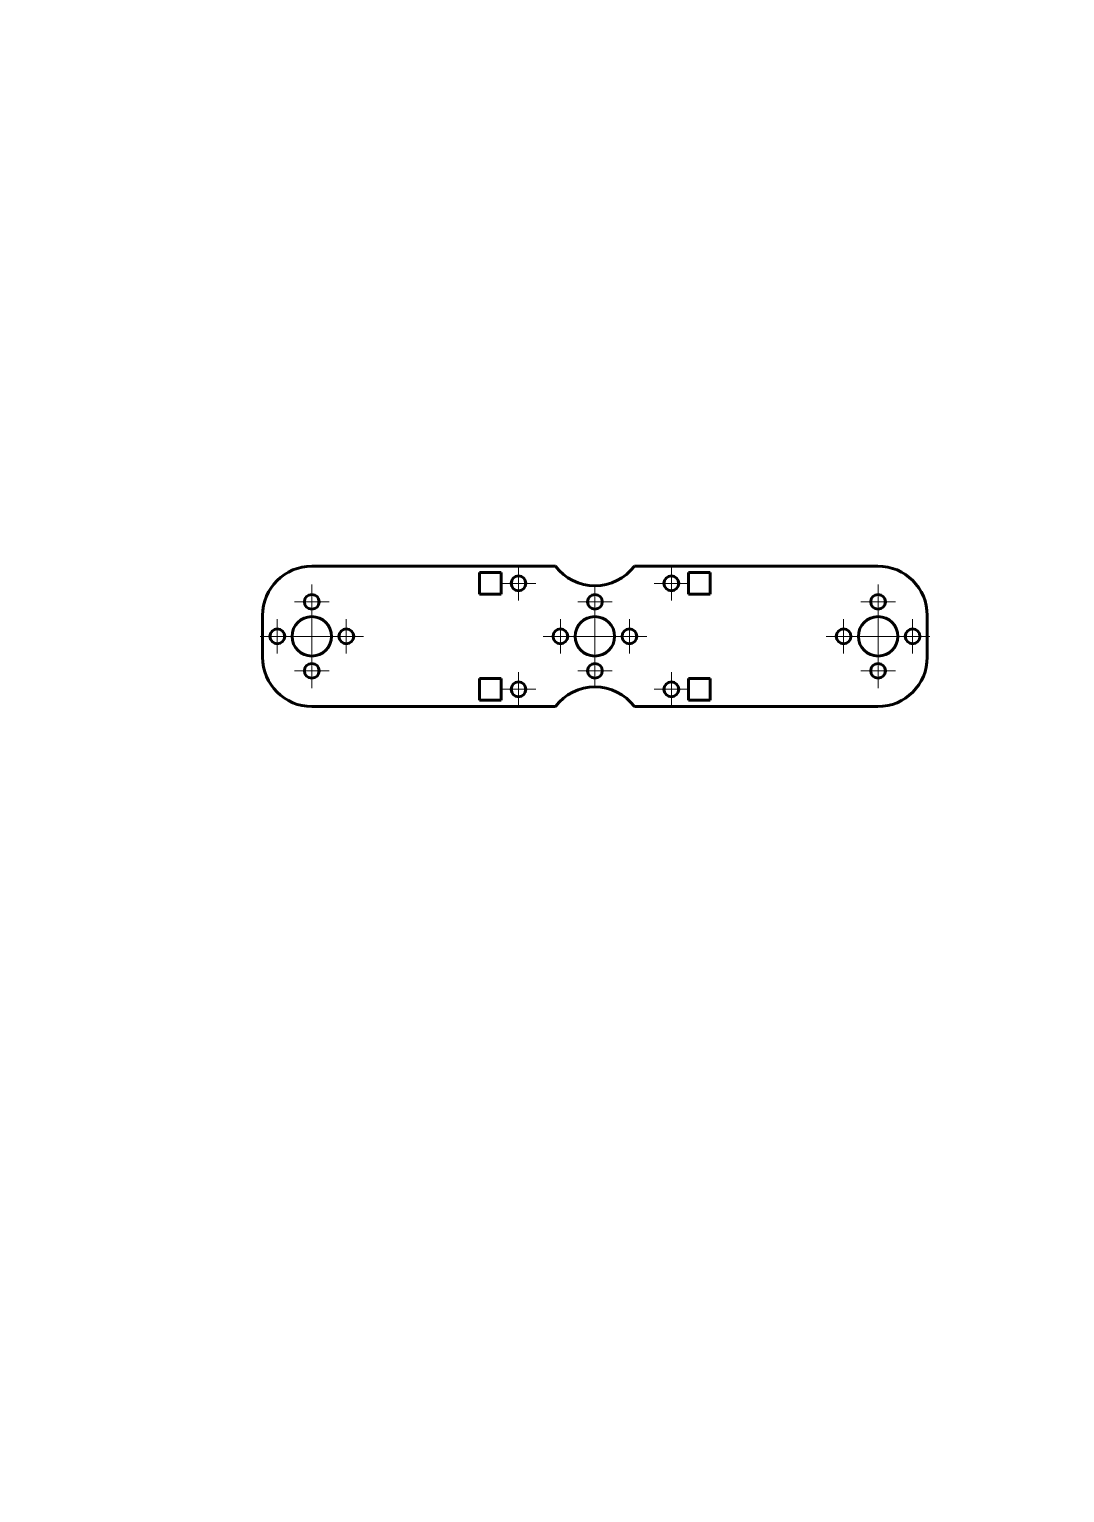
# Model space of a CAD drawing. Header units: millimetres. Extents: x 0 to 210, y 0 to 297.
import ezdxf

# ---------------------------------------------------------------- set-up
doc = ezdxf.new("R2010")
doc.units = ezdxf.units.MM
doc.linetypes.add('K5LT_AXLED', pattern=[12, 7.5, -1.5, 1.5, -1.5])
doc.linetypes.add('K5LT_BASIC', pattern=[0])
doc.layers.add('Системный слой', color=7, linetype='Continuous')

# ---------------------------------------------------------------- blocks, each defined once
blk = doc.blocks.new('U0')
at = {"layer": 'Системный слой', "color": 30, "linetype": 'K5LT_AXLED', "lineweight": 18, "true_color": 0xff8000}
for q in [(50.3, 177.3), (46.8, 173.8), (53.8, 173.8), (50.3, 170.3)]:
    blk.add_line((50.3, 173.8), q, dxfattribs=at)
blk = doc.blocks.new('U1')
at = {"layer": 'Системный слой', "color": 30, "linetype": 'K5LT_AXLED', "lineweight": 18, "true_color": 0xff8000}
for q in [(57.3, 170.3), (53.8, 166.8), (60.8, 166.8), (57.3, 163.3)]:
    blk.add_line((57.3, 166.8), q, dxfattribs=at)
blk = doc.blocks.new('U2')
at = {"layer": 'Системный слой', "color": 30, "linetype": 'K5LT_AXLED', "lineweight": 18, "true_color": 0xff8000}
for q in [(57.3, 179.8), (51.3, 173.8), (63.3, 173.8), (57.3, 167.8)]:
    blk.add_line((57.3, 173.8), q, dxfattribs=at)
blk = doc.blocks.new('U3')
at = {"layer": 'Системный слой', "color": 30, "linetype": 'K5LT_AXLED', "lineweight": 18, "true_color": 0xff8000}
for q in [(57.3, 184.3), (53.8, 180.8), (60.8, 180.8), (57.3, 177.3)]:
    blk.add_line((57.3, 180.8), q, dxfattribs=at)
blk = doc.blocks.new('U4')
at = {"layer": 'Системный слой', "color": 30, "linetype": 'K5LT_AXLED', "lineweight": 18, "true_color": 0xff8000}
for q in [(64.3, 177.3), (60.8, 173.8), (67.8, 173.8), (64.3, 170.3)]:
    blk.add_line((64.3, 173.8), q, dxfattribs=at)
blk = doc.blocks.new('U5')
at = {"layer": 'Системный слой', "color": 30, "linetype": 'K5LT_AXLED', "lineweight": 18, "true_color": 0xff8000}
for q in [(99.22, 166.55), (95.72, 163.05), (102.72, 163.05), (99.22, 159.55)]:
    blk.add_line((99.22, 163.05), q, dxfattribs=at)
blk = doc.blocks.new('U6')
at = {"layer": 'Системный слой', "color": 30, "linetype": 'K5LT_AXLED', "lineweight": 18, "true_color": 0xff8000}
for q in [(99.22, 188.05), (95.72, 184.55), (102.72, 184.55), (99.22, 181.05)]:
    blk.add_line((99.22, 184.55), q, dxfattribs=at)
blk = doc.blocks.new('U7')
at = {"layer": 'Системный слой', "color": 30, "linetype": 'K5LT_AXLED', "lineweight": 18, "true_color": 0xff8000}
for q in [(107.72, 177.3), (104.22, 173.8), (111.22, 173.8), (107.72, 170.3)]:
    blk.add_line((107.72, 173.8), q, dxfattribs=at)
blk = doc.blocks.new('U8')
at = {"layer": 'Системный слой', "color": 30, "linetype": 'K5LT_AXLED', "lineweight": 18, "true_color": 0xff8000}
for q in [(114.72, 170.3), (111.22, 166.8), (118.22, 166.8), (114.72, 163.3)]:
    blk.add_line((114.72, 166.8), q, dxfattribs=at)
blk = doc.blocks.new('U9')
at = {"layer": 'Системный слой', "color": 30, "linetype": 'K5LT_AXLED', "lineweight": 18, "true_color": 0xff8000}
for q in [(114.72, 179.8), (108.72, 173.8), (120.72, 173.8), (114.72, 167.8)]:
    blk.add_line((114.72, 173.8), q, dxfattribs=at)
blk = doc.blocks.new('U10')
at = {"layer": 'Системный слой', "color": 30, "linetype": 'K5LT_AXLED', "lineweight": 18, "true_color": 0xff8000}
for q in [(114.72, 184.3), (111.22, 180.8), (118.22, 180.8), (114.72, 177.3)]:
    blk.add_line((114.72, 180.8), q, dxfattribs=at)
blk = doc.blocks.new('U11')
at = {"layer": 'Системный слой', "color": 30, "linetype": 'K5LT_AXLED', "lineweight": 18, "true_color": 0xff8000}
for q in [(121.72, 177.3), (118.22, 173.8), (125.22, 173.8), (121.72, 170.3)]:
    blk.add_line((121.72, 173.8), q, dxfattribs=at)
blk = doc.blocks.new('U12')
at = {"layer": 'Системный слой', "color": 30, "linetype": 'K5LT_AXLED', "lineweight": 18, "true_color": 0xff8000}
for q in [(130.22, 166.55), (126.72, 163.05), (133.72, 163.05), (130.22, 159.55)]:
    blk.add_line((130.22, 163.05), q, dxfattribs=at)
blk = doc.blocks.new('U13')
at = {"layer": 'Системный слой', "color": 30, "linetype": 'K5LT_AXLED', "lineweight": 18, "true_color": 0xff8000}
for q in [(130.22, 188.05), (126.72, 184.55), (133.72, 184.55), (130.22, 181.05)]:
    blk.add_line((130.22, 184.55), q, dxfattribs=at)
blk = doc.blocks.new('U14')
at = {"layer": 'Системный слой', "color": 30, "linetype": 'K5LT_AXLED', "lineweight": 18, "true_color": 0xff8000}
for q in [(165.15, 177.3), (161.65, 173.8), (168.65, 173.8), (165.15, 170.3)]:
    blk.add_line((165.15, 173.8), q, dxfattribs=at)
blk = doc.blocks.new('U15')
at = {"layer": 'Системный слой', "color": 30, "linetype": 'K5LT_AXLED', "lineweight": 18, "true_color": 0xff8000}
for q in [(172.15, 170.3), (168.65, 166.8), (175.65, 166.8), (172.15, 163.3)]:
    blk.add_line((172.15, 166.8), q, dxfattribs=at)
blk = doc.blocks.new('U16')
at = {"layer": 'Системный слой', "color": 30, "linetype": 'K5LT_AXLED', "lineweight": 18, "true_color": 0xff8000}
for q in [(172.15, 179.8), (166.15, 173.8), (178.15, 173.8), (172.15, 167.8)]:
    blk.add_line((172.15, 173.8), q, dxfattribs=at)
blk = doc.blocks.new('U17')
at = {"layer": 'Системный слой', "color": 30, "linetype": 'K5LT_AXLED', "lineweight": 18, "true_color": 0xff8000}
for q in [(172.15, 184.3), (168.65, 180.8), (175.65, 180.8), (172.15, 177.3)]:
    blk.add_line((172.15, 180.8), q, dxfattribs=at)
blk = doc.blocks.new('U18')
at = {"layer": 'Системный слой', "color": 30, "linetype": 'K5LT_AXLED', "lineweight": 18, "true_color": 0xff8000}
for q in [(179.15, 177.3), (175.65, 173.8), (182.65, 173.8), (179.15, 170.3)]:
    blk.add_line((179.15, 173.8), q, dxfattribs=at)

msp = doc.modelspace()

# ---------------------------------------------------------------- linework, layer by layer
at = {"layer": 'Системный слой', "color": 150, "linetype": 'K5LT_BASIC', "lineweight": 60, "true_color": 0x0080ff}
for p, q in [((57.33, 188.05), (91.33, 188.05)), ((91.33, 188.05), (95.72, 188.05)), ((95.72, 188.05), (106.72, 188.05)), ((122.72, 188.05), (133.72, 188.05)), ((133.72, 188.05), (138.12, 188.05)), ((138.12, 188.05), (172.12, 188.05)), ((91.33, 186.75), (91.33, 182.35)), ((95.72, 186.75), (91.33, 186.75)), ((95.72, 182.35), (95.72, 186.75)), ((138.12, 186.75), (133.72, 186.75)), ((133.72, 186.75), (133.72, 182.35)), ((138.12, 186.75), (138.12, 186.75)), ((138.12, 182.35), (138.12, 186.75)), ((91.33, 182.35), (95.72, 182.35)), ((133.72, 182.35), (138.12, 182.35)), ((138.12, 182.35), (138.12, 182.35)), ((47.33, 169.55), (47.33, 178.05)), ((182.12, 169.55), (182.12, 178.05)), ((91.33, 165.25), (91.33, 160.85)), ((95.72, 165.25), (91.33, 165.25)), ((95.72, 160.85), (95.72, 165.25)), ((133.72, 165.25), (133.72, 160.85)), ((138.12, 165.25), (133.72, 165.25)), ((138.12, 165.25), (138.12, 165.25)), ((138.12, 160.85), (138.12, 165.25)), ((91.33, 160.85), (95.72, 160.85)), ((133.72, 160.85), (138.12, 160.85)), ((138.12, 160.85), (138.12, 160.85)), ((57.33, 159.55), (91.33, 159.55)), ((91.33, 159.55), (95.72, 159.55)), ((95.72, 159.55), (106.72, 159.55)), ((122.72, 159.55), (133.72, 159.55)), ((133.72, 159.55), (138.12, 159.55)), ((138.12, 159.55), (172.12, 159.55))]:
    msp.add_line(p, q, dxfattribs=at)
for centre, radius in [((99.22, 184.55), 1.5), ((130.22, 184.55), 1.5), ((57.3, 180.8), 1.5), ((114.72, 180.8), 1.5), ((172.15, 180.8), 1.5), ((50.3, 173.8), 1.5), ((57.3, 173.8), 4), ((64.3, 173.8), 1.5), ((107.72, 173.8), 1.5), ((114.72, 173.8), 4), ((121.72, 173.8), 1.5), ((165.15, 173.8), 1.5), ((172.15, 173.8), 4), ((179.15, 173.8), 1.5), ((57.3, 166.8), 1.5), ((114.72, 166.8), 1.5), ((172.15, 166.8), 1.5), ((99.22, 163.05), 1.5), ((130.22, 163.05), 1.5)]:
    msp.add_circle(centre, radius, dxfattribs=at)
for centre, start, end in [((57.33, 178.05), 90, 180), ((114.72, 194.05), 216.8699, 323.1301), ((172.12, 178.05), 0, 90), ((57.33, 169.55), 180, 270), ((172.12, 169.55), 270, 0), ((114.72, 153.55), 36.8699, 143.1301)]:
    msp.add_arc(centre, 10, start, end, dxfattribs=at)

# ---------------------------------------------------------------- block references
at = {"layer": 'Системный слой'}
for name in ['U6', 'U13', 'U3', 'U10', 'U17', 'U2', 'U9', 'U16', 'U0', 'U4', 'U7', 'U11', 'U14', 'U18', 'U1', 'U8', 'U15', 'U5', 'U12']:
    msp.add_blockref(name, (0, 0), dxfattribs=at)

doc.saveas('drawing.dxf')
